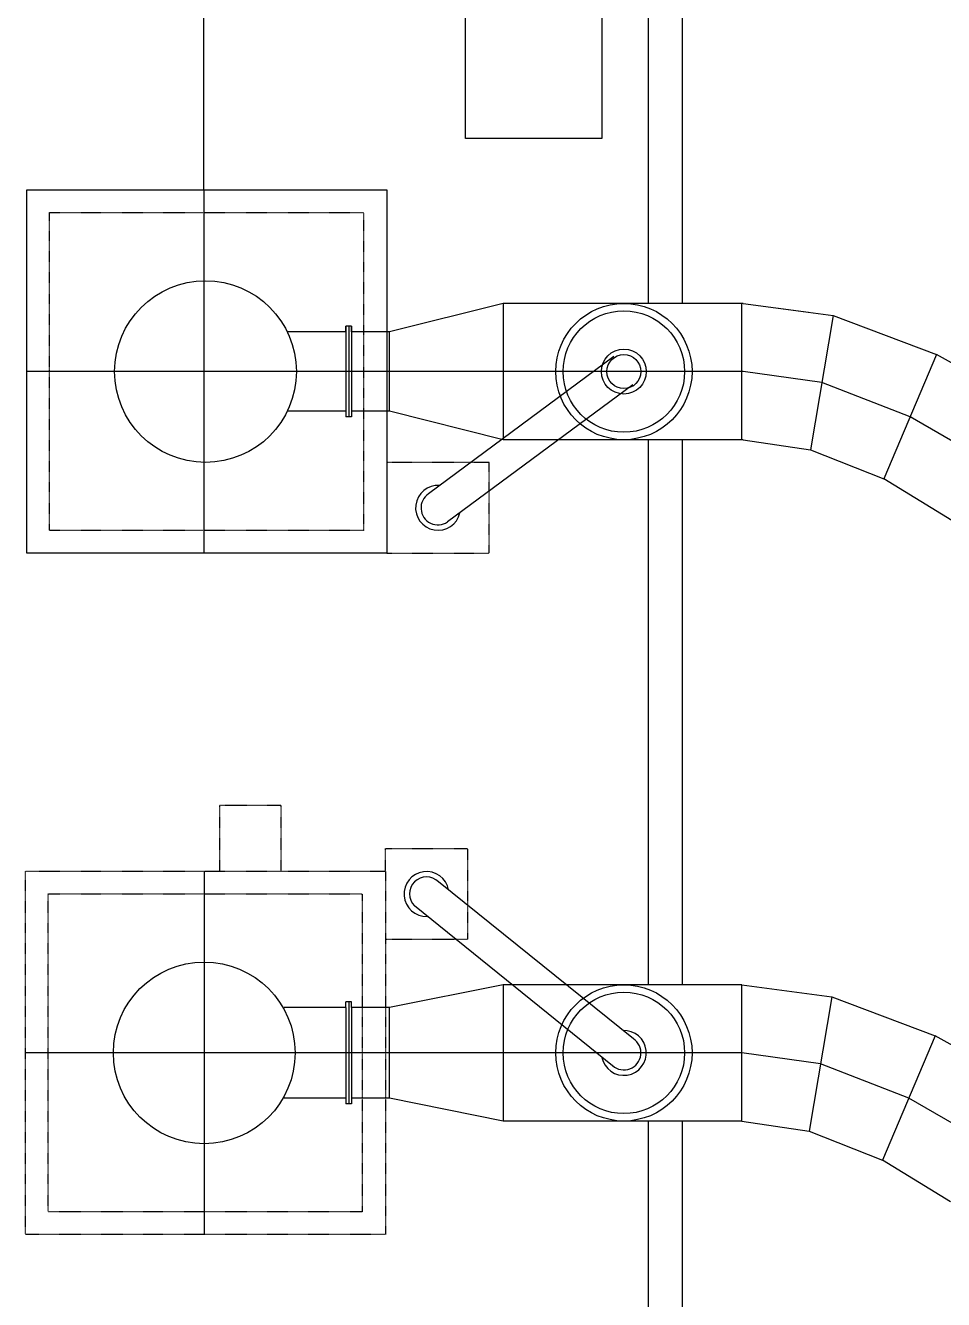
# Model space of a CAD drawing. Header units: inches. Extents: x 68509 to 118759, y -70653 to -42503.
# Drawn here: x 90522 to 94563, y -60665 to -55055 of the extents above; entities that cross this region are included whole.
import ezdxf

# ---------------------------------------------------------------- set-up
doc = ezdxf.new("R2010")
doc.units = ezdxf.units.IN
doc.header["$MEASUREMENT"] = 0
doc.linetypes.add('HIDDEN', pattern=[0.375, 0.25, -0.125])
doc.layers.add('M-X-BKGD', color=8, linetype='Continuous')

msp = doc.modelspace()

# ---------------------------------------------------------------- linework, layer by layer
at = {"layer": 'M-X-BKGD'}
for p, q in [((91307.6, -55778.6), (91307.6, -45754)), ((92624.8, -56278.6), (92124.8, -56403.6)), ((92624.8, -56278.6), (92624.8, -56878.6)), ((93680.6, -56278.6), (92624.8, -56278.6)), ((93674.8, -56878.6), (93674.8, -56278.6)), ((93680.6, -56278.7), (93969, -56317.2)), ((93680.6, -56278.7), (94077.1, -56331.6)), ((91932.3, -56378.6), (91932.3, -56778.6)), ((91932.3, -56403.6), (91932.3, -56378.6)), ((91957.3, -56378.6), (91932.3, -56378.6)), ((91944.8, -56378.6), (91944.8, -56778.6)), ((91957.3, -56378.6), (91957.3, -56778.6)), ((91957.3, -56403.6), (91957.3, -56378.6)), ((94077.1, -56331.6), (93977.5, -56923)), ((94077.1, -56331.6), (94531.9, -56504)), ((91932.3, -56403.6), (91674.5, -56403.6)), ((92124.8, -56403.6), (91957.3, -56403.6)), ((92124.8, -56753.6), (92124.8, -56403.6)), ((93111.3, -56512.8), (92296, -57116.6)), ((94531.9, -56504), (94300.9, -57050.7)), ((94954.3, -56739.4), (94531.9, -56504)), ((93195.6, -56636.9), (92380.2, -57240.7)), ((91932.3, -56753.6), (91674.5, -56753.6)), ((91932.3, -56753.6), (91932.3, -56778.6)), ((92124.8, -56753.6), (91957.3, -56753.6)), ((91957.3, -56753.6), (91957.3, -56778.6)), ((92624.8, -56878.6), (92124.8, -56753.6)), ((91957.3, -56778.6), (91932.3, -56778.6)), ((93680.6, -56878.6), (92624.8, -56878.6)), ((93680.6, -56878.6), (93977.5, -56923)), ((93977.5, -56923), (94300.9, -57050.7)), ((94600.1, -57234.8), (94300.9, -57050.7)), ((93198.2, -59516.6), (92340.3, -58825.6)), ((93113.9, -59640.7), (92234.3, -58931.7)), ((92625.1, -59278.6), (92124.8, -59378.6)), ((92624.8, -59278.6), (92624.8, -59878.6)), ((93674.8, -59278.6), (92625.1, -59278.6)), ((93674.8, -59278.7), (94071.3, -59331.6)), ((93674.8, -59878.6), (93674.8, -59278.7)), ((94071.3, -59331.6), (93971.6, -59923)), ((94071.3, -59331.6), (94526.1, -59504)), ((91932.3, -59378.6), (91661.2, -59378.6)), ((91932.3, -59378.6), (91932.3, -59353.6)), ((91957.3, -59353.6), (91932.3, -59353.6)), ((91932.3, -59378.6), (91932.3, -59778.6)), ((91944.8, -59353.6), (91944.8, -59803.6)), ((91957.3, -59378.6), (91957.3, -59353.6)), ((92124.8, -59378.6), (91957.3, -59378.6)), ((91957.3, -59378.6), (91957.3, -59778.6)), ((92124.8, -59778.6), (92124.8, -59378.6)), ((94526.1, -59504), (94295.1, -60050.7)), ((94948.5, -59739.4), (94526.1, -59504)), ((91932.3, -59778.6), (91661.2, -59778.6)), ((91932.3, -59778.6), (91932.3, -59803.6)), ((92124.8, -59778.6), (91957.3, -59778.6)), ((91957.3, -59778.6), (91957.3, -59803.6)), ((92624.5, -59878.6), (92124.8, -59778.6)), ((91957.3, -59803.6), (91932.3, -59803.6)), ((93674.8, -59878.6), (92624.5, -59878.6)), ((93674.8, -59878.6), (93971.6, -59923)), ((93971.6, -59923), (94295.1, -60050.7)), ((94594.2, -60234.8), (94295.1, -60050.7))]:
    msp.add_line(p, q, dxfattribs=at)
at = {"layer": 'M-X-BKGD', "ltscale": 0.4}
for p, q in [((93264.8, -56278.6), (93264.8, -46878.6)), ((93414.8, -56278.6), (93414.8, -46878.6)), ((90528.1, -55778.6), (92113.1, -55778.6)), ((90528.1, -57378.6), (90528.1, -55778.6)), ((92113.1, -55778.6), (92113.1, -57378.6)), ((93264.8, -59278.6), (93264.8, -56878.6)), ((93414.8, -59278.6), (93414.8, -56878.6)), ((92113.1, -57378.6), (90528.1, -57378.6)), ((93264.8, -62278.6), (93264.8, -59878.6)), ((93414.8, -62278.6), (93414.8, -59878.6))]:
    msp.add_line(p, q, dxfattribs=at)
at = {"layer": 'M-X-BKGD', "ltscale": 0.003}
for p, q in [((91307.6, -55778.6), (91307.6, -57378.6)), ((93680.6, -56578.7), (90528.1, -56578.6)), ((94027.3, -56627.3), (93680.6, -56578.7)), ((94416.4, -56777.4), (94027.3, -56627.3)), ((94777.2, -56987.1), (94416.4, -56777.4)), ((91309, -58778.6), (91309, -60378.6)), ((93674.8, -59578.7), (90522.3, -59578.6)), ((94021.5, -59627.3), (93674.8, -59578.7)), ((94410.6, -59777.4), (94021.5, -59627.3)), ((94771.3, -59987.1), (94410.6, -59777.4))]:
    msp.add_line(p, q, dxfattribs=at)
at = {"layer": 'M-X-BKGD', "linetype": 'HIDDEN', "ltscale": 0.4}
for p, q in [((90628.1, -55878.6), (92010.8, -55878.6)), ((90628.1, -57278.6), (90628.1, -55878.6)), ((92010.8, -55878.6), (92010.8, -57278.6)), ((92563.1, -56978.6), (92113.1, -56978.6)), ((92563.1, -57378.6), (92563.1, -56978.6)), ((92010.8, -57278.6), (90628.1, -57278.6)), ((92113.1, -57378.6), (92563.1, -57378.6)), ((91377.3, -58778.6), (91377.3, -58488.6)), ((91647.3, -58488.6), (91377.3, -58488.6)), ((91647.3, -58778.6), (91647.3, -58488.6)), ((92107.3, -58778.6), (92107.3, -58678.6)), ((92107.3, -58678.6), (92467.3, -58678.6)), ((92467.3, -58678.6), (92467.3, -59078.6)), ((90522.3, -58778.6), (92107.3, -58778.6)), ((90522.3, -60378.6), (90522.3, -58778.6)), ((92107.3, -58778.6), (92107.3, -60378.6)), ((90622.3, -58878.6), (92004.9, -58878.6)), ((90622.3, -60278.6), (90622.3, -58878.6)), ((92004.9, -58878.6), (92004.9, -60278.6)), ((92467.3, -59078.6), (92107.3, -59078.6)), ((92004.9, -60278.6), (90622.3, -60278.6)), ((92107.3, -60378.6), (90522.3, -60378.6))]:
    msp.add_line(p, q, dxfattribs=at)
at = {"layer": 'M-X-BKGD', "ltscale": 0.2}
msp.add_lwpolyline([(92459, -54952.9), (93059, -54952.9), (93059, -55552.9), (92459, -55552.9)], close=True, dxfattribs=at)
at = {"layer": 'M-X-BKGD'}
for centre, radius in [((91314.8, -56578.6), 400), ((93156.1, -56578.6), 300), ((93156.1, -56578.6), 267.3), ((93156.1, -56578.6), 98.8), ((93156.1, -56578.6), 75), ((91309, -59578.6), 400), ((93156.1, -59578.6), 300), ((93156.1, -59578.6), 267.3)]:
    msp.add_circle(centre, radius, dxfattribs=at)
for centre, radius, start, end in [((92338.1, -57178.6), 98.8, 85.8422, 347.2038), ((92338.1, -57178.6), 75, 124.1589, 304.1589), ((92287.3, -58878.6), 98.8, 10.1421, 272.1352), ((92287.3, -58878.6), 75, 45, 225), ((93156.1, -59578.6), 98.8, 191.4201, 92.9813), ((93156.1, -59578.6), 75, 228.5193, 55.8411)]:
    msp.add_arc(centre, radius, start, end, dxfattribs=at)

doc.saveas('drawing.dxf')
